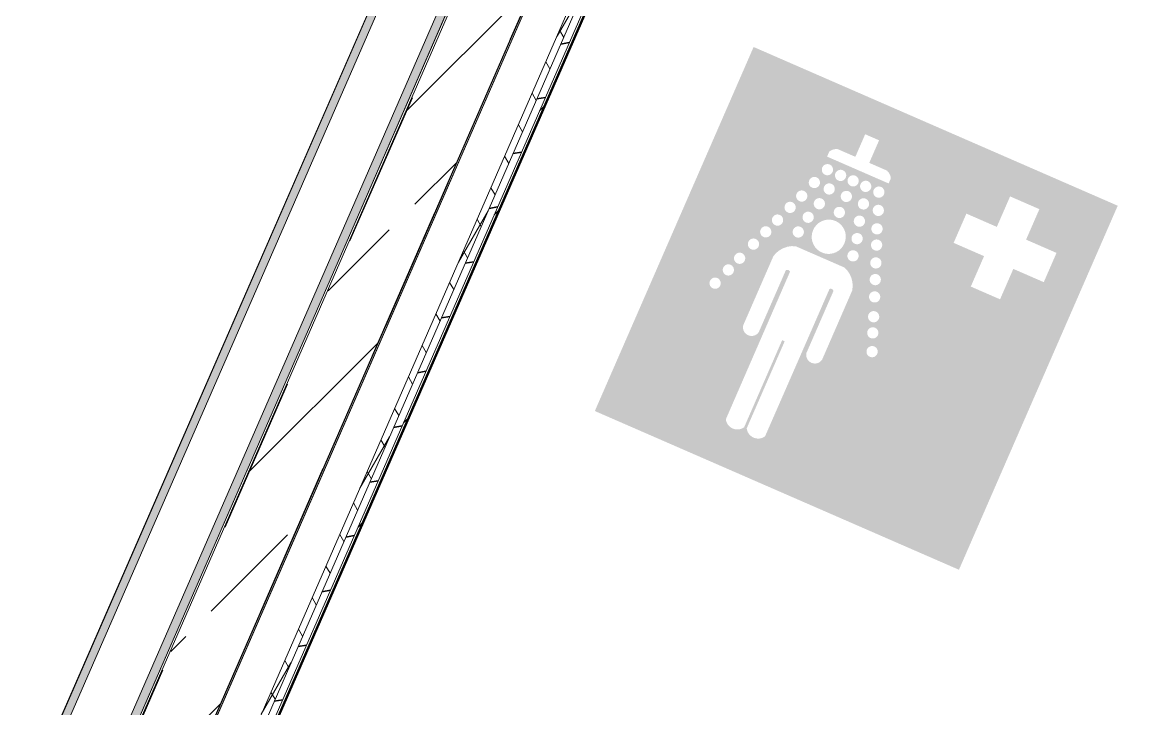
# Model space of a CAD drawing. Header units: millimetres. Extents: x -37281 to 954596, y -59787 to 956680.
# Drawn here: x 886482 to 888498, y -8725 to -7484 of the extents above; entities that cross this region are included whole.
import ezdxf
from ezdxf.enums import TextEntityAlignment as Align

# ---------------------------------------------------------------- set-up
doc = ezdxf.new("R2010")
doc.units = ezdxf.units.MM
doc.header["$MEASUREMENT"] = 0
doc.linetypes.add('Dashed', pattern=[564.444447, 282.222223, -282.222223])
doc.linetypes.add('Long Dashed', pattern=[1058.333302, 634.99999, -423.333311])
for name, color, linetype in [('A-05-M_Gross_Int_Plant', 7, 'Continuous'), ('A-20-M_Floor_Slab', 7, 'Continuous'), ('A-25-M_Wall_Int', 7, 'Continuous'), ('A-35-M_FFE_Fixed', 7, 'Continuous'), ('New_A-25-M_Wall_Int', 7, 'Continuous'), ('New_A-35-M_FFE-Zone', 7, 'Continuous')]:
    doc.layers.add(name, color=color, linetype=linetype)
for name, color, linetype, lineweight, true_color in [('A-05-M_Gross_Int_Plant_Pen_No__74', 7, 'Continuous', 20, 0x606060), ('A-25-M_Wall_Int_Pen_No__107', 7, 'Continuous', 15, 0xa6a6a6), ('New_A-25-M_Wall_Int_Pen_No__166', 7, 'Continuous', 0, 0xcc0000), ('New_A-25-M_Wall_Int_Pen_No__27', 7, 'Continuous', 50, 0x2a2a2a), ('New_A-25-M_Wall_Int_Pen_No__67', 7, 'Continuous', 20, 0x606060), ('New_A-35-M_FFE-Zone_Pen_No__74', 7, 'Continuous', 20, 0x606060), ('New_A-95-H_Fill_Plan.Fill#1_Pen_No__61', 7, 'Continuous', 20, 0x6a6a6a)]:
    doc.layers.add(name, color=color, linetype=linetype, lineweight=lineweight, true_color=true_color)
for name, color, linetype, lineweight in [('A-20-M_Floor_Slab_Pen_No__89', 8, 'Continuous', 20), ('A-25-M_Wall_Int_Pen_No__1', 7, 'Continuous', 13), ('A-35-M_FFE_Fixed_Pen_No__101', 252, 'Continuous', 15), ('ArchiCAD Zone Stamps_Pen_No__9', 7, 'Continuous', 13), ('New_A-20-M_ Acoustic chambers _Pen_No__1', 7, 'Continuous', 13), ('New_A-25-M_Wall_Int_Pen_No__160', 5, 'Continuous', 200), ('New_A-25-M_Wall_Int_Pen_No__174', 1, 'Continuous', 25), ('New_A-25-M_Wall_Int_Pen_No__175', 1, 'Continuous', 35), ('New_A-25-M_Wall_Int_Pen_No__192', 7, 'Continuous', 13), ('New_A-25-M_Wall_Int_Pen_No__85', 8, 'Continuous', 20), ('New_A-95-H_Fill_Plan.Fill#1_Pen_No__1', 7, 'Continuous', 13), ('New_ArchiCAD Zone Stamps_Pen_No__9', 7, 'Continuous', 13)]:
    doc.layers.add(name, color=color, linetype=linetype, lineweight=lineweight)
doc.styles.add('GENERATED_STYLE_2', font='')
doc.styles.add('GENERATED_STYLE_3', font='')
doc.styles.get('GENERATED_STYLE_2').set_extended_font_data('Arial', bold=True)
doc.styles.get('GENERATED_STYLE_3').set_extended_font_data('Arial')

# ---------------------------------------------------------------- blocks, each defined once
blk = doc.blocks.new('Electrical Labs Heavy Current_High Voltage_INB 2204_88_2', base_point=(893972.1, -7990.4))
at = {"layer": 'New_A-35-M_FFE-Zone_Pen_No__74', "linetype": 'Continuous'}
blk.add_line((889953.8, -1273.2), (886550.8, -9077.5), dxfattribs=at)
at = {"layer": 'New_ArchiCAD Zone Stamps_Pen_No__9'}
for tag, height, style, p in [('ROOM_NAME', 250, 'GENERATED_STYLE_2', (891212, -5590.4)), ('zoneNameLine2', 250, 'GENERATED_STYLE_2', (891023.6, -6022.5)), ('ROOM_NUMBER', 200, 'GENERATED_STYLE_3', (890835.1, -6443.2)), ('measuredAreaCode', 200, 'GENERATED_STYLE_3', (890678.1, -6803.4)), ('ROOM_HOLES_PRM', 200, 'GENERATED_STYLE_3', (890985.5, -6937.4)), ('DUMMY_649', 200, 'GENERATED_STYLE_3', (891614.7, -7211.7)), ('DUMMY_650', 133.3, 'GENERATED_STYLE_3', (891894, -7318.3))]:
    blk.add_attdef(tag, text='', height=height, rotation=336.4404, dxfattribs=dict(at, style=style)).set_placement(p, align=Align.TOP_LEFT)
blk = doc.blocks.new('Male WC_INB 2254_94_2', base_point=(883159.7, -6272.5))
at = {"layer": 'A-05-M_Gross_Int_Plant_Pen_No__74', "linetype": 'Continuous'}
blk.add_line((886316.9, -9279.7), (888010.1, -5396.7), dxfattribs=at)
at = {"layer": 'ArchiCAD Zone Stamps_Pen_No__9'}
for tag, height, style, p in [('ROOM_NAME', 250, 'GENERATED_STYLE_2', (882911.6, -4967.9)), ('zoneNameLine2', 250, 'GENERATED_STYLE_2', (882723.1, -5400)), ('ROOM_NUMBER', 200, 'GENERATED_STYLE_3', (882534.7, -5820.7)), ('measuredAreaCode', 200, 'GENERATED_STYLE_3', (882377.7, -6180.8)), ('DUMMY_649', 200, 'GENERATED_STYLE_3', (882685.1, -6314.8)), ('DUMMY_650', 200, 'GENERATED_STYLE_3', (883174.4, -6528.2)), ('DUMMY_651', 133.3, 'GENERATED_STYLE_3', (883453.7, -6634.8))]:
    blk.add_attdef(tag, text='', height=height, rotation=336.4404, dxfattribs=dict(at, style=style)).set_placement(p, align=Align.TOP_LEFT)
blk = doc.blocks.new('Slab_16_2', base_point=(889909.2, -1679.2))
at = {"layer": 'A-20-M_Floor_Slab_Pen_No__89', "linetype": 'Continuous', "flags": 128}
blk.add_lwpolyline([(889909.2, -1679.2), (895406.8, -4076.5), (899987.7, -6074), (901243.5, -6621.6), (898015.6, -14024.3), (886681.3, -9082)], close=True, dxfattribs=at)
blk = doc.blocks.new('Slab_17_2', base_point=(889910.8, -1683.2))
at = {"layer": 'A-20-M_Floor_Slab_Pen_No__89', "linetype": 'Continuous', "flags": 128}
blk.add_lwpolyline([(889910.8, -1683.2), (895405.6, -4079.2), (899986.5, -6076.7), (901242.3, -6624.3), (898014.4, -14027.1), (886682.8, -9086)], close=True, dxfattribs=at)
blk = doc.blocks.new('Wall_265_2', base_point=(886316.9, -9279.7))
at = {"layer": 'A-25-M_Wall_Int_Pen_No__107', "linetype": 'Continuous'}
for points in [[(886436, -9331.6), (890002.5, -1152.6), (889982.7, -1160.4), (886422.3, -9325.6)], [(889831.4, -1219.8), (886316.9, -9279.7), (886330.6, -9285.7), (889851.1, -1212.1)]]:
    blk.add_hatch(color=256, dxfattribs=at).paths.add_polyline_path(points)
at = {"layer": 'A-25-M_Wall_Int_Pen_No__1', "linetype": 'Continuous'}
for p, q in [((886422.3, -9325.6), (889982.7, -1160.4)), ((889851.1, -1212.1), (886330.6, -9285.7))]:
    blk.add_line(p, q, dxfattribs=at)
at = {"layer": 'A-25-M_Wall_Int_Pen_No__1', "linetype": 'Continuous', "flags": 128}
for points in [[(886436, -9331.6), (889950.5, -1271.8)], [(888010.1, -5396.7), (886316.9, -9279.7)]]:
    blk.add_lwpolyline(points, dxfattribs=at)
blk = doc.blocks.new('Wall_332_2', base_point=(886818.3, -9030.5))
at = {"layer": 'New_A-25-M_Wall_Int_Pen_No__160', "linetype": 'Continuous', "lineweight": 0, "true_color": 0x00007f}
blk.add_hatch(color=176, dxfattribs=at).paths.add_polyline_path([(889909.2, -1679.2), (886680.1, -9084.8), (886684, -9083.2), (889910.8, -1683.2)])
at = {"layer": 'New_A-25-M_Wall_Int_Pen_No__166', "linetype": 'Continuous'}
h = blk.add_hatch(dxfattribs=at)
h.set_pattern_fill('Steel_0002', color=256, style=0, pattern_type=2)
h.set_pattern_definition([(45, (864302.5, 0), (-159.099, 159.099), []), (45, (864249.47, 53.03), (-159.099, 159.099), [])])
h.paths.add_polyline_path([(886818.3, -9030.5), (889963.5, -1817.5), (889960.9, -1810.9), (886811.7, -9033.1)])
at = {"layer": 'New_A-25-M_Wall_Int_Pen_No__175', "linetype": 'Continuous'}
h = blk.add_hatch(dxfattribs=at)
h.set_pattern_fill('Wood_0002', color=256, style=0, pattern_type=2)
h.set_pattern_definition([(10, (864302.5, 0), (-15.62834, 88.6327), [])])
h.paths.add_polyline_path([(889954.2, -1793.8), (886794.6, -9039.8), (886811.7, -9033.1), (889960.9, -1810.9)])
at = {"layer": 'New_A-25-M_Wall_Int_Pen_No__85', "linetype": 'Continuous'}
h = blk.add_hatch(dxfattribs=at)
h.set_pattern_fill('Batt_Insulation_0002', color=256, style=0, pattern_type=2)
h.set_pattern_definition([(60, (864302.5, 0), (-43.30127, 25), []), (120, (864302.5, 0), (43.30127, 25), [])])
h.paths.add_polyline_path([(889948, -1778), (886778.8, -9046), (886794.6, -9039.8), (889954.2, -1793.8)])
at = {"layer": 'New_A-25-M_Wall_Int_Pen_No__192', "linetype": 'Continuous', "flags": 128}
blk.add_lwpolyline([(889909.2, -1679.2), (886680.1, -9084.8)], dxfattribs=at)
at = {"layer": 'New_A-25-M_Wall_Int_Pen_No__27', "linetype": 'Continuous', "flags": 128}
blk.add_lwpolyline([(886818.3, -9030.5), (889963.5, -1817.5)], dxfattribs=at)
at = {"layer": 'New_A-25-M_Wall_Int_Pen_No__67', "linetype": 'Continuous'}
for p, q in [((889910.8, -1683.2), (886684, -9083.2)), ((889948, -1778), (886778.8, -9046)), ((889954.2, -1793.8), (886794.6, -9039.8)), ((886811.7, -9033.1), (889960.9, -1810.9))]:
    blk.add_line(p, q, dxfattribs=at)
blk = doc.blocks.new('Sign Emergency Shower')
at = {"layer": 'A-35-M_FFE_Fixed_Pen_No__101', "linetype": 'Continuous'}
h = blk.add_hatch(color=256, dxfattribs=at)
h.paths.add_polyline_path([(0, 717.9), (-717.9, 717.9), (-717.9, 0), (0, 0)])
h.paths.add_polyline_path([(-106.9, 288.5), (-108.6, 288.7), (-110.3, 289.1), (-111.9, 289.9), (-113.4, 290.9), (-114.6, 292.1), (-115.7, 293.6), (-116.4, 295.2), (-116.9, 296.9), (-117, 298.7), (-116.9, 300.4), (-116.4, 302.1), (-115.7, 303.7), (-114.6, 305.2), (-113.4, 306.4), (-111.9, 307.5), (-110.3, 308.2), (-108.6, 308.7), (-106.9, 308.8), (-105.1, 308.7), (-103.4, 308.2), (-101.8, 307.5), (-100.3, 306.4), (-99.1, 305.2), (-98.1, 303.7), (-97.3, 302.1), (-96.9, 300.4), (-96.7, 298.7), (-96.9, 296.9), (-97.3, 295.2), (-98.1, 293.6), (-99.1, 292.1), (-100.3, 290.9), (-101.8, 289.9), (-103.4, 289.1), (-105.1, 288.7)], flags=0)
h.paths.add_polyline_path([(-119.2, 320.1), (-121, 320.2), (-122.7, 320.7), (-124.3, 321.4), (-125.8, 322.5), (-127, 323.7), (-128, 325.2), (-128.8, 326.8), (-129.2, 328.5), (-129.4, 330.2), (-129.2, 332), (-128.8, 333.7), (-128, 335.3), (-127, 336.7), (-125.8, 338), (-124.3, 339), (-122.7, 339.8), (-121, 340.2), (-119.2, 340.4), (-117.5, 340.2), (-115.8, 339.8), (-114.2, 339), (-112.7, 338), (-111.5, 336.7), (-110.5, 335.3), (-109.7, 333.7), (-109.3, 332), (-109.1, 330.2), (-109.3, 328.5), (-109.7, 326.8), (-110.5, 325.2), (-111.5, 323.7), (-112.7, 322.5), (-114.2, 321.4), (-115.8, 320.7), (-117.5, 320.2)], flags=0)
h.paths.add_polyline_path([(-129.5, 347.5), (-131.3, 347.7), (-133, 348.1), (-134.6, 348.9), (-136, 349.9), (-137.3, 351.1), (-138.3, 352.6), (-139, 354.2), (-139.5, 355.9), (-139.6, 357.7), (-139.5, 359.4), (-139, 361.1), (-138.3, 362.7), (-137.3, 364.2), (-136, 365.4), (-134.6, 366.5), (-133, 367.2), (-131.3, 367.7), (-129.5, 367.8), (-127.7, 367.7), (-126, 367.2), (-124.4, 366.5), (-123, 365.4), (-121.7, 364.2), (-120.7, 362.7), (-120, 361.1), (-119.5, 359.4), (-119.4, 357.7), (-119.5, 355.9), (-120, 354.2), (-120.7, 352.6), (-121.7, 351.1), (-123, 349.9), (-124.4, 348.9), (-126, 348.1), (-127.7, 347.7)], flags=0)
h.paths.add_polyline_path([(-142.2, 381.1), (-143.9, 381.2), (-145.7, 381.7), (-147.3, 382.4), (-148.7, 383.4), (-150, 384.7), (-151, 386.1), (-151.7, 387.7), (-152.2, 389.4), (-152.3, 391.2), (-152.2, 393), (-151.7, 394.7), (-151, 396.3), (-150, 397.7), (-148.7, 399), (-147.3, 400), (-145.7, 400.7), (-143.9, 401.2), (-142.2, 401.4), (-140.4, 401.2), (-138.7, 400.7), (-137.1, 400), (-135.7, 399), (-134.4, 397.7), (-133.4, 396.3), (-132.7, 394.7), (-132.2, 393), (-132, 391.2), (-132.2, 389.4), (-132.7, 387.7), (-133.4, 386.1), (-134.4, 384.7), (-135.7, 383.4), (-137.1, 382.4), (-138.7, 381.7), (-140.4, 381.2)], flags=0)
h.paths.add_polyline_path([(-153.7, 410.2), (-155.4, 410.3), (-157.1, 410.8), (-158.7, 411.5), (-160.2, 412.6), (-161.4, 413.8), (-162.5, 415.3), (-163.2, 416.9), (-163.7, 418.6), (-163.8, 420.3), (-163.7, 422.1), (-163.2, 423.8), (-162.5, 425.4), (-161.4, 426.8), (-160.2, 428.1), (-158.7, 429.1), (-157.1, 429.9), (-155.4, 430.3), (-153.7, 430.5), (-151.9, 430.3), (-150.2, 429.9), (-148.6, 429.1), (-147.2, 428.1), (-145.9, 426.8), (-144.9, 425.4), (-144.1, 423.8), (-143.7, 422.1), (-143.5, 420.3), (-143.7, 418.6), (-144.1, 416.9), (-144.9, 415.3), (-145.9, 413.8), (-147.2, 412.6), (-148.6, 411.5), (-150.2, 410.8), (-151.9, 410.3)], flags=0)
h.paths.add_polyline_path([(-164.7, 438.2), (-166.5, 438.4), (-168.2, 438.8), (-169.8, 439.6), (-171.2, 440.6), (-172.5, 441.9), (-173.5, 443.3), (-174.2, 444.9), (-174.7, 446.6), (-174.8, 448.4), (-174.7, 450.1), (-174.2, 451.8), (-173.5, 453.5), (-172.5, 454.9), (-171.2, 456.2), (-169.8, 457.2), (-168.2, 457.9), (-166.5, 458.4), (-164.7, 458.5), (-162.9, 458.4), (-161.2, 457.9), (-159.6, 457.2), (-158.2, 456.2), (-156.9, 454.9), (-155.9, 453.5), (-155.2, 451.8), (-154.7, 450.1), (-154.5, 448.4), (-154.7, 446.6), (-155.2, 444.9), (-155.9, 443.3), (-156.9, 441.9), (-158.2, 440.6), (-159.6, 439.6), (-161.2, 438.8), (-162.9, 438.4)], flags=0)
h.paths.add_polyline_path([(-176.4, 468.4), (-178.1, 468.5), (-179.8, 469), (-181.4, 469.7), (-182.9, 470.7), (-184.1, 472), (-185.2, 473.4), (-185.9, 475), (-186.4, 476.7), (-186.5, 478.5), (-186.4, 480.3), (-185.9, 482), (-185.2, 483.6), (-184.1, 485), (-182.9, 486.3), (-181.4, 487.3), (-179.8, 488), (-178.1, 488.5), (-176.4, 488.6), (-174.6, 488.5), (-172.9, 488), (-171.3, 487.3), (-169.9, 486.3), (-168.6, 485), (-167.6, 483.6), (-166.8, 482), (-166.4, 480.3), (-166.2, 478.5), (-166.4, 476.7), (-166.8, 475), (-167.6, 473.4), (-168.6, 472), (-169.9, 470.7), (-171.3, 469.7), (-172.9, 469), (-174.6, 468.5)], flags=0)
h.paths.add_polyline_path([(-187.4, 495.6), (-189.2, 495.7), (-190.9, 496.2), (-192.5, 496.9), (-193.9, 497.9), (-195.2, 499.2), (-196.2, 500.6), (-197, 502.2), (-197.4, 503.9), (-197.6, 505.7), (-197.4, 507.5), (-197, 509.2), (-196.2, 510.8), (-195.2, 512.2), (-193.9, 513.5), (-192.5, 514.5), (-190.9, 515.2), (-189.2, 515.7), (-187.4, 515.8), (-185.7, 515.7), (-184, 515.2), (-182.4, 514.5), (-180.9, 513.5), (-179.7, 512.2), (-178.6, 510.8), (-177.9, 509.2), (-177.4, 507.5), (-177.3, 505.7), (-177.4, 503.9), (-177.9, 502.2), (-178.6, 500.6), (-179.7, 499.2), (-180.9, 497.9), (-182.4, 496.9), (-184, 496.2), (-185.7, 495.7)], flags=0)
h.paths.add_polyline_path([(-214.6, 249.3), (-214.7, 371.3), (-215.3, 371.9), (-216, 372.5), (-216.8, 372.9), (-217.7, 373.2), (-218.5, 373.4), (-219.5, 373.3), (-220.3, 373.2), (-221.2, 372.9), (-222, 372.4), (-222.7, 371.8), (-223, 81), (-225, 78), (-227.6, 75.4), (-230.6, 73.3), (-233.9, 71.8), (-237.4, 70.9), (-241, 70.5), (-244.7, 70.9), (-248.2, 71.8), (-251.5, 73.3), (-254.5, 75.4), (-257, 78), (-259.1, 81), (-259.1, 252.7), (-261.6, 252.7), (-264.1, 252.7), (-264.1, 81), (-266.2, 78), (-268.8, 75.4), (-271.8, 73.3), (-275.1, 71.8), (-278.6, 70.9), (-282.2, 70.5), (-285.8, 70.9), (-289.4, 71.8), (-292.7, 73.3), (-295.6, 75.4), (-298.2, 78), (-300.3, 81), (-300.6, 371.8), (-301.3, 372.4), (-302.1, 372.9), (-302.9, 373.2), (-303.8, 373.3), (-304.7, 373.4), (-305.6, 373.2), (-306.5, 372.9), (-307.3, 372.5), (-308, 371.9), (-308.6, 371.3), (-308.6, 249.3), (-309.3, 246.7), (-310.5, 244.2), (-312, 241.9), (-314, 240), (-316.2, 238.4), (-318.7, 237.3), (-321.3, 236.6), (-324, 236.3), (-326.7, 236.6), (-329.4, 237.3), (-331.8, 238.4), (-334.1, 240), (-336, 241.9), (-337.6, 244.2), (-338.7, 246.7), (-339.4, 249.3), (-339.3, 385.7), (-337, 393), (-333.5, 399.8), (-328.8, 405.9), (-323.2, 411.1), (-316.7, 415.2), (-309.6, 418.1), (-261.6, 418.1), (-213.6, 418.1), (-206.5, 415.2), (-200.1, 411.1), (-194.4, 405.9), (-189.8, 399.8), (-186.2, 393), (-183.9, 385.7), (-183.9, 249.3), (-184.6, 246.7), (-185.7, 244.2), (-187.3, 241.9), (-189.2, 240), (-191.4, 238.4), (-193.9, 237.3), (-196.5, 236.6), (-199.2, 236.3), (-202, 236.6), (-204.6, 237.3), (-207.1, 238.4), (-209.3, 240), (-211.2, 241.9), (-212.8, 244.2), (-213.9, 246.7)], flags=0)
h.paths.add_polyline_path([(-198.6, 527.1), (-200.4, 527.2), (-202.1, 527.7), (-203.7, 528.4), (-205.1, 529.5), (-206.4, 530.7), (-207.4, 532.2), (-208.1, 533.8), (-208.6, 535.5), (-208.7, 537.2), (-208.6, 539), (-208.1, 540.7), (-207.4, 542.3), (-206.4, 543.7), (-205.1, 545), (-203.7, 546), (-202.1, 546.8), (-200.4, 547.2), (-198.6, 547.4), (-196.8, 547.2), (-195.1, 546.8), (-193.5, 546), (-192.1, 545), (-190.8, 543.7), (-189.8, 542.3), (-189.1, 540.7), (-188.6, 539), (-188.5, 537.2), (-188.6, 535.5), (-189.1, 533.8), (-189.8, 532.2), (-190.8, 530.7), (-192.1, 529.5), (-193.5, 528.4), (-195.1, 527.7), (-196.8, 527.2)], flags=0)
h.paths.add_polyline_path([(-207.6, 433.4), (-209.4, 433.6), (-211.1, 434.1), (-212.7, 434.8), (-214.2, 435.8), (-215.4, 437.1), (-216.4, 438.5), (-217.2, 440.1), (-217.6, 441.8), (-217.8, 443.6), (-217.6, 445.4), (-217.2, 447.1), (-216.4, 448.7), (-215.4, 450.1), (-214.2, 451.4), (-212.7, 452.4), (-211.1, 453.1), (-209.4, 453.6), (-207.6, 453.7), (-205.9, 453.6), (-204.2, 453.1), (-202.6, 452.4), (-201.1, 451.4), (-199.9, 450.1), (-198.9, 448.7), (-198.1, 447.1), (-197.7, 445.4), (-197.5, 443.6), (-197.7, 441.8), (-198.1, 440.1), (-198.9, 438.5), (-199.9, 437.1), (-201.1, 435.8), (-202.6, 434.8), (-204.2, 434.1), (-205.9, 433.6)], flags=0)
h.paths.add_polyline_path([(-211, 557.8), (-212.7, 557.9), (-214.4, 558.4), (-216, 559.1), (-217.5, 560.2), (-218.7, 561.4), (-219.7, 562.9), (-220.5, 564.5), (-221, 566.2), (-221.1, 567.9), (-221, 569.7), (-220.5, 571.4), (-219.7, 573), (-218.7, 574.4), (-217.5, 575.7), (-216, 576.7), (-214.4, 577.5), (-212.7, 577.9), (-211, 578.1), (-209.2, 577.9), (-207.5, 577.5), (-205.9, 576.7), (-204.4, 575.7), (-203.2, 574.4), (-202.2, 573), (-201.4, 571.4), (-201, 569.7), (-200.8, 567.9), (-201, 566.2), (-201.4, 564.5), (-202.2, 562.9), (-203.2, 561.4), (-204.4, 560.2), (-205.9, 559.1), (-207.5, 558.4), (-209.2, 557.9)], flags=0)
h.paths.add_polyline_path([(-322.3, 589.3), (-322.3, 599.2), (-320.1, 602.6), (-317.3, 605.5), (-313.9, 607.8), (-310.2, 609.4), (-275.3, 609.4), (-275.3, 653.9), (-261.6, 653.9), (-247.9, 653.9), (-247.9, 609.4), (-213, 609.4), (-209.3, 607.8), (-206, 605.5), (-203.2, 602.6), (-200.9, 599.2), (-200.9, 589.3)], flags=0)
h.paths.add_polyline_path([(-213.4, 465), (-215.1, 465.1), (-216.8, 465.6), (-218.4, 466.3), (-219.9, 467.4), (-221.1, 468.6), (-222.1, 470.1), (-222.9, 471.7), (-223.4, 473.4), (-223.5, 475.1), (-223.4, 476.9), (-222.9, 478.6), (-222.1, 480.2), (-221.1, 481.6), (-219.9, 482.9), (-218.4, 483.9), (-216.8, 484.7), (-215.1, 485.1), (-213.4, 485.3), (-211.6, 485.1), (-209.9, 484.7), (-208.3, 483.9), (-206.8, 482.9), (-205.6, 481.6), (-204.6, 480.2), (-203.8, 478.6), (-203.4, 476.9), (-203.2, 475.1), (-203.4, 473.4), (-203.8, 471.7), (-204.6, 470.1), (-205.6, 468.6), (-206.8, 467.4), (-208.3, 466.3), (-209.9, 465.6), (-211.6, 465.1)], flags=0)
h.paths.add_polyline_path([(-222.1, 495.6), (-223.9, 495.7), (-225.6, 496.2), (-227.2, 496.9), (-228.7, 497.9), (-229.9, 499.2), (-230.9, 500.6), (-231.7, 502.2), (-232.1, 503.9), (-232.3, 505.7), (-232.1, 507.5), (-231.7, 509.2), (-230.9, 510.8), (-229.9, 512.2), (-228.7, 513.5), (-227.2, 514.5), (-225.6, 515.2), (-223.9, 515.7), (-222.1, 515.8), (-220.4, 515.7), (-218.7, 515.2), (-217.1, 514.5), (-215.6, 513.5), (-214.4, 512.2), (-213.3, 510.8), (-212.6, 509.2), (-212.1, 507.5), (-212, 505.7), (-212.1, 503.9), (-212.6, 502.2), (-213.3, 500.6), (-214.4, 499.2), (-215.6, 497.9), (-217.1, 496.9), (-218.7, 496.2), (-220.4, 495.7)], flags=0)
h.paths.add_polyline_path([(-227.8, 527.1), (-229.6, 527.2), (-231.3, 527.7), (-232.9, 528.4), (-234.4, 529.5), (-235.6, 530.7), (-236.6, 532.2), (-237.4, 533.8), (-237.8, 535.5), (-238, 537.2), (-237.8, 539), (-237.4, 540.7), (-236.6, 542.3), (-235.6, 543.7), (-234.4, 545), (-232.9, 546), (-231.3, 546.8), (-229.6, 547.2), (-227.8, 547.4), (-226.1, 547.2), (-224.4, 546.8), (-222.8, 546), (-221.3, 545), (-220.1, 543.7), (-219.1, 542.3), (-218.3, 540.7), (-217.9, 539), (-217.7, 537.2), (-217.9, 535.5), (-218.3, 533.8), (-219.1, 532.2), (-220.1, 530.7), (-221.3, 529.5), (-222.8, 528.4), (-224.4, 527.7), (-226.1, 527.2)], flags=0)
h.paths.add_polyline_path([(-236.9, 557.8), (-238.7, 557.9), (-240.4, 558.4), (-242, 559.1), (-243.4, 560.2), (-244.7, 561.4), (-245.7, 562.9), (-246.4, 564.5), (-246.9, 566.2), (-247, 567.9), (-246.9, 569.7), (-246.4, 571.4), (-245.7, 573), (-244.7, 574.4), (-243.4, 575.7), (-242, 576.7), (-240.4, 577.5), (-238.7, 577.9), (-236.9, 578.1), (-235.1, 577.9), (-233.4, 577.5), (-231.8, 576.7), (-230.4, 575.7), (-229.1, 574.4), (-228.1, 573), (-227.4, 571.4), (-226.9, 569.7), (-226.8, 567.9), (-226.9, 566.2), (-227.4, 564.5), (-228.1, 562.9), (-229.1, 561.4), (-230.4, 560.2), (-231.8, 559.1), (-233.4, 558.4), (-235.1, 557.9)], flags=0)
h.paths.add_polyline_path([(-231, 457.5), (-231.4, 452.1), (-232.8, 447), (-235, 442.1), (-238.1, 437.7), (-241.9, 433.9), (-246.3, 430.8), (-251.1, 428.5), (-256.3, 427.1), (-261.6, 426.7), (-267, 427.1), (-272.1, 428.5), (-277, 430.8), (-281.4, 433.9), (-285.2, 437.7), (-288.2, 442.1), (-290.5, 447), (-291.8, 452.1), (-292.3, 457.5), (-291.9, 462.9), (-290.6, 468.1), (-288.4, 473.1), (-285.3, 477.5), (-281.5, 481.4), (-277.1, 484.5), (-272.2, 486.9), (-267, 488.3), (-261.6, 488.8), (-256.2, 488.3), (-251, 486.9), (-246.1, 484.5), (-241.7, 481.4), (-237.9, 477.5), (-234.9, 473.1), (-232.7, 468.1), (-231.3, 462.9)], flags=0)
h.paths.add_polyline_path([(-261.6, 495.6), (-263.4, 495.7), (-265.1, 496.2), (-266.7, 496.9), (-268.1, 497.9), (-269.4, 499.2), (-270.4, 500.6), (-271.2, 502.2), (-271.6, 503.9), (-271.8, 505.7), (-271.6, 507.5), (-271.2, 509.2), (-270.4, 510.8), (-269.4, 512.2), (-268.1, 513.5), (-266.7, 514.5), (-265.1, 515.2), (-263.4, 515.7), (-261.6, 515.8), (-259.9, 515.7), (-258.2, 515.2), (-256.6, 514.5), (-255.1, 513.5), (-253.9, 512.2), (-252.8, 510.8), (-252.1, 509.2), (-251.6, 507.5), (-251.5, 505.7), (-251.6, 503.9), (-252.1, 502.2), (-252.8, 500.6), (-253.9, 499.2), (-255.1, 497.9), (-256.6, 496.9), (-258.2, 496.2), (-259.9, 495.7)], flags=0)
h.paths.add_polyline_path([(-261.6, 557.8), (-263.4, 557.9), (-265.1, 558.4), (-266.7, 559.1), (-268.1, 560.2), (-269.4, 561.4), (-270.4, 562.9), (-271.2, 564.5), (-271.6, 566.2), (-271.8, 567.9), (-271.6, 569.7), (-271.2, 571.4), (-270.4, 573), (-269.4, 574.4), (-268.1, 575.7), (-266.7, 576.7), (-265.1, 577.5), (-263.4, 577.9), (-261.6, 578.1), (-259.9, 577.9), (-258.2, 577.5), (-256.6, 576.7), (-255.1, 575.7), (-253.9, 574.4), (-252.8, 573), (-252.1, 571.4), (-251.6, 569.7), (-251.5, 567.9), (-251.6, 566.2), (-252.1, 564.5), (-252.8, 562.9), (-253.9, 561.4), (-255.1, 560.2), (-256.6, 559.1), (-258.2, 558.4), (-259.9, 557.9)], flags=0)
h.paths.add_polyline_path([(-261.6, 527.1), (-263.4, 527.2), (-265.1, 527.7), (-266.7, 528.4), (-268.1, 529.5), (-269.4, 530.7), (-270.4, 532.2), (-271.2, 533.8), (-271.6, 535.5), (-271.8, 537.2), (-271.6, 539), (-271.2, 540.7), (-270.4, 542.3), (-269.4, 543.7), (-268.1, 545), (-266.7, 546), (-265.1, 546.8), (-263.4, 547.2), (-261.6, 547.4), (-259.9, 547.2), (-258.2, 546.8), (-256.6, 546), (-255.1, 545), (-253.9, 543.7), (-252.8, 542.3), (-252.1, 540.7), (-251.6, 539), (-251.5, 537.2), (-251.6, 535.5), (-252.1, 533.8), (-252.8, 532.2), (-253.9, 530.7), (-255.1, 529.5), (-256.6, 528.4), (-258.2, 527.7), (-259.9, 527.2)], flags=0)
h.paths.add_polyline_path([(-286.4, 557.8), (-288.1, 557.9), (-289.8, 558.4), (-291.4, 559.1), (-292.9, 560.2), (-294.1, 561.4), (-295.1, 562.9), (-295.9, 564.5), (-296.4, 566.2), (-296.5, 567.9), (-296.4, 569.7), (-295.9, 571.4), (-295.1, 573), (-294.1, 574.4), (-292.9, 575.7), (-291.4, 576.7), (-289.8, 577.5), (-288.1, 577.9), (-286.4, 578.1), (-284.6, 577.9), (-282.9, 577.5), (-281.3, 576.7), (-279.8, 575.7), (-278.6, 574.4), (-277.6, 573), (-276.8, 571.4), (-276.4, 569.7), (-276.2, 567.9), (-276.4, 566.2), (-276.8, 564.5), (-277.6, 562.9), (-278.6, 561.4), (-279.8, 560.2), (-281.3, 559.1), (-282.9, 558.4), (-284.6, 557.9)], flags=0)
h.paths.add_polyline_path([(-295.4, 527.1), (-297.2, 527.2), (-298.9, 527.7), (-300.5, 528.4), (-301.9, 529.5), (-303.2, 530.7), (-304.2, 532.2), (-304.9, 533.8), (-305.4, 535.5), (-305.6, 537.2), (-305.4, 539), (-304.9, 540.7), (-304.2, 542.3), (-303.2, 543.7), (-301.9, 545), (-300.5, 546), (-298.9, 546.8), (-297.2, 547.2), (-295.4, 547.4), (-293.6, 547.2), (-291.9, 546.8), (-290.3, 546), (-288.9, 545), (-287.6, 543.7), (-286.6, 542.3), (-285.9, 540.7), (-285.4, 539), (-285.3, 537.2), (-285.4, 535.5), (-285.9, 533.8), (-286.6, 532.2), (-287.6, 530.7), (-288.9, 529.5), (-290.3, 528.4), (-291.9, 527.7), (-293.6, 527.2)], flags=0)
h.paths.add_polyline_path([(-301.1, 495.6), (-302.9, 495.7), (-304.6, 496.2), (-306.2, 496.9), (-307.6, 497.9), (-308.9, 499.2), (-309.9, 500.6), (-310.7, 502.2), (-311.1, 503.9), (-311.3, 505.7), (-311.1, 507.5), (-310.7, 509.2), (-309.9, 510.8), (-308.9, 512.2), (-307.6, 513.5), (-306.2, 514.5), (-304.6, 515.2), (-302.9, 515.7), (-301.1, 515.8), (-299.4, 515.7), (-297.7, 515.2), (-296.1, 514.5), (-294.6, 513.5), (-293.4, 512.2), (-292.3, 510.8), (-291.6, 509.2), (-291.1, 507.5), (-291, 505.7), (-291.1, 503.9), (-291.6, 502.2), (-292.3, 500.6), (-293.4, 499.2), (-294.6, 497.9), (-296.1, 496.9), (-297.7, 496.2), (-299.4, 495.7)], flags=0)
h.paths.add_polyline_path([(-309.9, 465), (-311.7, 465.1), (-313.4, 465.6), (-315, 466.3), (-316.4, 467.4), (-317.7, 468.6), (-318.7, 470.1), (-319.4, 471.7), (-319.9, 473.4), (-320, 475.1), (-319.9, 476.9), (-319.4, 478.6), (-318.7, 480.2), (-317.7, 481.6), (-316.4, 482.9), (-315, 483.9), (-313.4, 484.7), (-311.7, 485.1), (-309.9, 485.3), (-308.1, 485.1), (-306.4, 484.7), (-304.8, 483.9), (-303.4, 482.9), (-302.1, 481.6), (-301.1, 480.2), (-300.4, 478.6), (-299.9, 476.9), (-299.8, 475.1), (-299.9, 473.4), (-300.4, 471.7), (-301.1, 470.1), (-302.1, 468.6), (-303.4, 467.4), (-304.8, 466.3), (-306.4, 465.6), (-308.1, 465.1)], flags=0)
h.paths.add_polyline_path([(-312.3, 557.8), (-314.1, 557.9), (-315.8, 558.4), (-317.4, 559.1), (-318.8, 560.2), (-320.1, 561.4), (-321.1, 562.9), (-321.8, 564.5), (-322.3, 566.2), (-322.4, 567.9), (-322.3, 569.7), (-321.8, 571.4), (-321.1, 573), (-320.1, 574.4), (-318.8, 575.7), (-317.4, 576.7), (-315.8, 577.5), (-314.1, 577.9), (-312.3, 578.1), (-310.5, 577.9), (-308.8, 577.5), (-307.2, 576.7), (-305.8, 575.7), (-304.5, 574.4), (-303.5, 573), (-302.8, 571.4), (-302.3, 569.7), (-302.1, 567.9), (-302.3, 566.2), (-302.8, 564.5), (-303.5, 562.9), (-304.5, 561.4), (-305.8, 560.2), (-307.2, 559.1), (-308.8, 558.4), (-310.5, 557.9)], flags=0)
h.paths.add_polyline_path([(-315.6, 433.4), (-317.4, 433.6), (-319.1, 434.1), (-320.7, 434.8), (-322.1, 435.8), (-323.4, 437.1), (-324.4, 438.5), (-325.1, 440.1), (-325.6, 441.8), (-325.8, 443.6), (-325.6, 445.4), (-325.1, 447.1), (-324.4, 448.7), (-323.4, 450.1), (-322.1, 451.4), (-320.7, 452.4), (-319.1, 453.1), (-317.4, 453.6), (-315.6, 453.7), (-313.8, 453.6), (-312.1, 453.1), (-310.5, 452.4), (-309.1, 451.4), (-307.8, 450.1), (-306.8, 448.7), (-306.1, 447.1), (-305.6, 445.4), (-305.5, 443.6), (-305.6, 441.8), (-306.1, 440.1), (-306.8, 438.5), (-307.8, 437.1), (-309.1, 435.8), (-310.5, 434.8), (-312.1, 434.1), (-313.8, 433.6)], flags=0)
h.paths.add_polyline_path([(-324.7, 527.1), (-326.4, 527.2), (-328.1, 527.7), (-329.7, 528.4), (-331.2, 529.5), (-332.4, 530.7), (-333.4, 532.2), (-334.2, 533.8), (-334.7, 535.5), (-334.8, 537.2), (-334.7, 539), (-334.2, 540.7), (-333.4, 542.3), (-332.4, 543.7), (-331.2, 545), (-329.7, 546), (-328.1, 546.8), (-326.4, 547.2), (-324.7, 547.4), (-322.9, 547.2), (-321.2, 546.8), (-319.6, 546), (-318.1, 545), (-316.9, 543.7), (-315.9, 542.3), (-315.1, 540.7), (-314.7, 539), (-314.5, 537.2), (-314.7, 535.5), (-315.1, 533.8), (-315.9, 532.2), (-316.9, 530.7), (-318.1, 529.5), (-319.6, 528.4), (-321.2, 527.7), (-322.9, 527.2)], flags=0)
h.paths.add_polyline_path([(-335.8, 495.6), (-337.6, 495.7), (-339.3, 496.2), (-340.9, 496.9), (-342.4, 497.9), (-343.6, 499.2), (-344.6, 500.6), (-345.4, 502.2), (-345.8, 503.9), (-346, 505.7), (-345.8, 507.5), (-345.4, 509.2), (-344.6, 510.8), (-343.6, 512.2), (-342.4, 513.5), (-340.9, 514.5), (-339.3, 515.2), (-337.6, 515.7), (-335.8, 515.8), (-334.1, 515.7), (-332.4, 515.2), (-330.8, 514.5), (-329.3, 513.5), (-328.1, 512.2), (-327, 510.8), (-326.3, 509.2), (-325.8, 507.5), (-325.7, 505.7), (-325.8, 503.9), (-326.3, 502.2), (-327, 500.6), (-328.1, 499.2), (-329.3, 497.9), (-330.8, 496.9), (-332.4, 496.2), (-334.1, 495.7)], flags=0)
h.paths.add_polyline_path([(-346.9, 468.4), (-348.6, 468.5), (-350.3, 469), (-352, 469.7), (-353.4, 470.7), (-354.6, 472), (-355.7, 473.4), (-356.4, 475), (-356.9, 476.7), (-357, 478.5), (-356.9, 480.3), (-356.4, 482), (-355.7, 483.6), (-354.6, 485), (-353.4, 486.3), (-352, 487.3), (-350.3, 488), (-348.6, 488.5), (-346.9, 488.6), (-345.1, 488.5), (-343.4, 488), (-341.8, 487.3), (-340.4, 486.3), (-339.1, 485), (-338.1, 483.6), (-337.3, 482), (-336.9, 480.3), (-336.7, 478.5), (-336.9, 476.7), (-337.3, 475), (-338.1, 473.4), (-339.1, 472), (-340.4, 470.7), (-341.8, 469.7), (-343.4, 469), (-345.1, 468.5)], flags=0)
h.paths.add_polyline_path([(-358.6, 438.2), (-360.3, 438.4), (-362, 438.8), (-363.6, 439.6), (-365.1, 440.6), (-366.3, 441.9), (-367.3, 443.3), (-368.1, 444.9), (-368.6, 446.6), (-368.7, 448.4), (-368.6, 450.1), (-368.1, 451.8), (-367.3, 453.5), (-366.3, 454.9), (-365.1, 456.2), (-363.6, 457.2), (-362, 457.9), (-360.3, 458.4), (-358.6, 458.5), (-356.8, 458.4), (-355.1, 457.9), (-353.5, 457.2), (-352, 456.2), (-350.8, 454.9), (-349.8, 453.5), (-349, 451.8), (-348.6, 450.1), (-348.4, 448.4), (-348.6, 446.6), (-349, 444.9), (-349.8, 443.3), (-350.8, 441.9), (-352, 440.6), (-353.5, 439.6), (-355.1, 438.8), (-356.8, 438.4)], flags=0)
h.paths.add_polyline_path([(-369.6, 410.2), (-371.3, 410.3), (-373.1, 410.8), (-374.7, 411.5), (-376.1, 412.6), (-377.4, 413.8), (-378.4, 415.3), (-379.1, 416.9), (-379.6, 418.6), (-379.7, 420.3), (-379.6, 422.1), (-379.1, 423.8), (-378.4, 425.4), (-377.4, 426.8), (-376.1, 428.1), (-374.7, 429.1), (-373.1, 429.9), (-371.3, 430.3), (-369.6, 430.5), (-367.8, 430.3), (-366.1, 429.9), (-364.5, 429.1), (-363.1, 428.1), (-361.8, 426.8), (-360.8, 425.4), (-360.1, 423.8), (-359.6, 422.1), (-359.4, 420.3), (-359.6, 418.6), (-360.1, 416.9), (-360.8, 415.3), (-361.8, 413.8), (-363.1, 412.6), (-364.5, 411.5), (-366.1, 410.8), (-367.8, 410.3)], flags=0)
h.paths.add_polyline_path([(-381.1, 381.1), (-382.8, 381.2), (-384.5, 381.7), (-386.1, 382.4), (-387.6, 383.4), (-388.8, 384.7), (-389.9, 386.1), (-390.6, 387.7), (-391.1, 389.4), (-391.2, 391.2), (-391.1, 393), (-390.6, 394.7), (-389.9, 396.3), (-388.8, 397.7), (-387.6, 399), (-386.1, 400), (-384.5, 400.7), (-382.8, 401.2), (-381.1, 401.4), (-379.3, 401.2), (-377.6, 400.7), (-376, 400), (-374.6, 399), (-373.3, 397.7), (-372.3, 396.3), (-371.5, 394.7), (-371.1, 393), (-370.9, 391.2), (-371.1, 389.4), (-371.5, 387.7), (-372.3, 386.1), (-373.3, 384.7), (-374.6, 383.4), (-376, 382.4), (-377.6, 381.7), (-379.3, 381.2)], flags=0)
h.paths.add_polyline_path([(-393.8, 347.5), (-395.5, 347.7), (-397.2, 348.1), (-398.8, 348.9), (-400.3, 349.9), (-401.5, 351.1), (-402.5, 352.6), (-403.3, 354.2), (-403.7, 355.9), (-403.9, 357.7), (-403.7, 359.4), (-403.3, 361.1), (-402.5, 362.7), (-401.5, 364.2), (-400.3, 365.4), (-398.8, 366.5), (-397.2, 367.2), (-395.5, 367.7), (-393.8, 367.8), (-392, 367.7), (-390.3, 367.2), (-388.7, 366.5), (-387.2, 365.4), (-386, 364.2), (-385, 362.7), (-384.2, 361.1), (-383.8, 359.4), (-383.6, 357.7), (-383.8, 355.9), (-384.2, 354.2), (-385, 352.6), (-386, 351.1), (-387.2, 349.9), (-388.7, 348.9), (-390.3, 348.1), (-392, 347.7)], flags=0)
h.paths.add_polyline_path([(-404, 320.1), (-405.8, 320.2), (-407.5, 320.7), (-409.1, 321.4), (-410.5, 322.5), (-411.8, 323.7), (-412.8, 325.2), (-413.5, 326.8), (-414, 328.5), (-414.2, 330.2), (-414, 332), (-413.5, 333.7), (-412.8, 335.3), (-411.8, 336.7), (-410.5, 338), (-409.1, 339), (-407.5, 339.8), (-405.8, 340.2), (-404, 340.4), (-402.3, 340.2), (-400.5, 339.8), (-398.9, 339), (-397.5, 338), (-396.2, 336.7), (-395.2, 335.3), (-394.5, 333.7), (-394, 332), (-393.9, 330.2), (-394, 328.5), (-394.5, 326.8), (-395.2, 325.2), (-396.2, 323.7), (-397.5, 322.5), (-398.9, 321.4), (-400.5, 320.7), (-402.3, 320.2)], flags=0)
h.paths.add_polyline_path([(-416.4, 288.5), (-418.1, 288.7), (-419.9, 289.1), (-421.5, 289.9), (-422.9, 290.9), (-424.2, 292.1), (-425.2, 293.6), (-425.9, 295.2), (-426.4, 296.9), (-426.5, 298.7), (-426.4, 300.4), (-425.9, 302.1), (-425.2, 303.7), (-424.2, 305.2), (-422.9, 306.4), (-421.5, 307.5), (-419.9, 308.2), (-418.1, 308.7), (-416.4, 308.8), (-414.6, 308.7), (-412.9, 308.2), (-411.3, 307.5), (-409.9, 306.4), (-408.6, 305.2), (-407.6, 303.7), (-406.9, 302.1), (-406.4, 300.4), (-406.2, 298.7), (-406.4, 296.9), (-406.9, 295.2), (-407.6, 293.6), (-408.6, 292.1), (-409.9, 290.9), (-411.3, 289.9), (-412.9, 289.1), (-414.6, 288.7)], flags=0)
h.paths.add_polyline_path([(-472.9, 595.5), (-472.9, 537.8), (-532.9, 537.8), (-532.9, 477.8), (-590.6, 477.8), (-590.6, 537.8), (-650.6, 537.8), (-650.6, 595.5), (-590.6, 595.5), (-590.6, 655.6), (-532.9, 655.6), (-532.9, 595.5)], flags=0)

msp = doc.modelspace()

# ---------------------------------------------------------------- hatches: boundary and pattern name
at = {"layer": 'New_A-95-H_Fill_Plan.Fill#1_Pen_No__61', "linetype": 'Continuous'}
h = msp.add_hatch(dxfattribs=at)
h.set_pattern_fill('Brass_Bronze_0002', color=256, style=0, pattern_type=2)
h.set_pattern_definition([(45, (864302.5, 0), (-183.8478, 183.8478), []), (45, (864210.58, 91.92), (-183.8478, 183.8478), [195, -65])])
h.paths.add_polyline_path([(889849.2, -1516.7), (893498.3, -3107.9), (893448.3, -3222.4), (889909, -1679.1), (886679.8, -9084.7), (888408, -9838.3), (888358.1, -9952.8), (886520.1, -9151.4)])

# ---------------------------------------------------------------- linework, layer by layer
at = {"layer": 'New_A-20-M_ Acoustic chambers _Pen_No__1', "linetype": 'Long Dashed', "flags": 128}
msp.add_lwpolyline([(889844.6, -1514.7), (901408.1, -6556.9), (898079, -14191.6), (886515.5, -9149.4)], close=True, dxfattribs=at)
at = {"layer": 'New_A-25-M_Wall_Int_Pen_No__174', "linetype": 'Dashed', "flags": 128}
msp.add_lwpolyline([(898014.4, -14027.1), (901243.5, -6621.6), (889909.2, -1679.2), (886680.1, -9084.8)], close=True, dxfattribs=at)
at = {"layer": 'New_A-95-H_Fill_Plan.Fill#1_Pen_No__1', "linetype": 'Dashed', "flags": 128}
msp.add_lwpolyline([(889849.2, -1516.7), (893498.3, -3107.9), (893448.3, -3222.4), (889909, -1679.1), (886679.8, -9084.7), (888408, -9838.3), (888358.1, -9952.8), (886520.1, -9151.4)], close=True, dxfattribs=at)

# ---------------------------------------------------------------- block references
at = {"layer": 'A-05-M_Gross_Int_Plant', "linetype": 'Continuous'}
msp.add_blockref('Male WC_INB 2254_94_2', (883159.7, -6272.5), dxfattribs=at)
at = {"layer": 'A-20-M_Floor_Slab', "color": 8, "linetype": 'Continuous', "lineweight": 20}
for name, p in [('Slab_16_2', (889909.2, -1679.2)), ('Slab_17_2', (889910.8, -1683.2))]:
    msp.add_blockref(name, p, dxfattribs=at)
at = {"layer": 'A-25-M_Wall_Int', "color": 250, "lineweight": 50, "true_color": 0x2a2a2a}
msp.add_blockref('Wall_265_2', (886316.9, -9279.7), dxfattribs=at)
at = {"layer": 'A-35-M_FFE_Fixed', "color": 251, "linetype": 'Continuous', "lineweight": 20, "true_color": 0x606060, "xscale": -1, "zscale": 1000, "rotation": 336.4404115839982}
msp.add_blockref('Sign Emergency Shower', (887517.2, -8187), dxfattribs=at)
at = {"layer": 'New_A-25-M_Wall_Int', "color": 250, "lineweight": 50, "true_color": 0x2a2a2a}
msp.add_blockref('Wall_332_2', (886818.3, -9030.5), dxfattribs=at)
at = {"layer": 'New_A-35-M_FFE-Zone', "linetype": 'Continuous'}
msp.add_blockref('Electrical Labs Heavy Current_High Voltage_INB 2204_88_2', (893972.1, -7990.4), dxfattribs=at)

doc.saveas('drawing.dxf')
